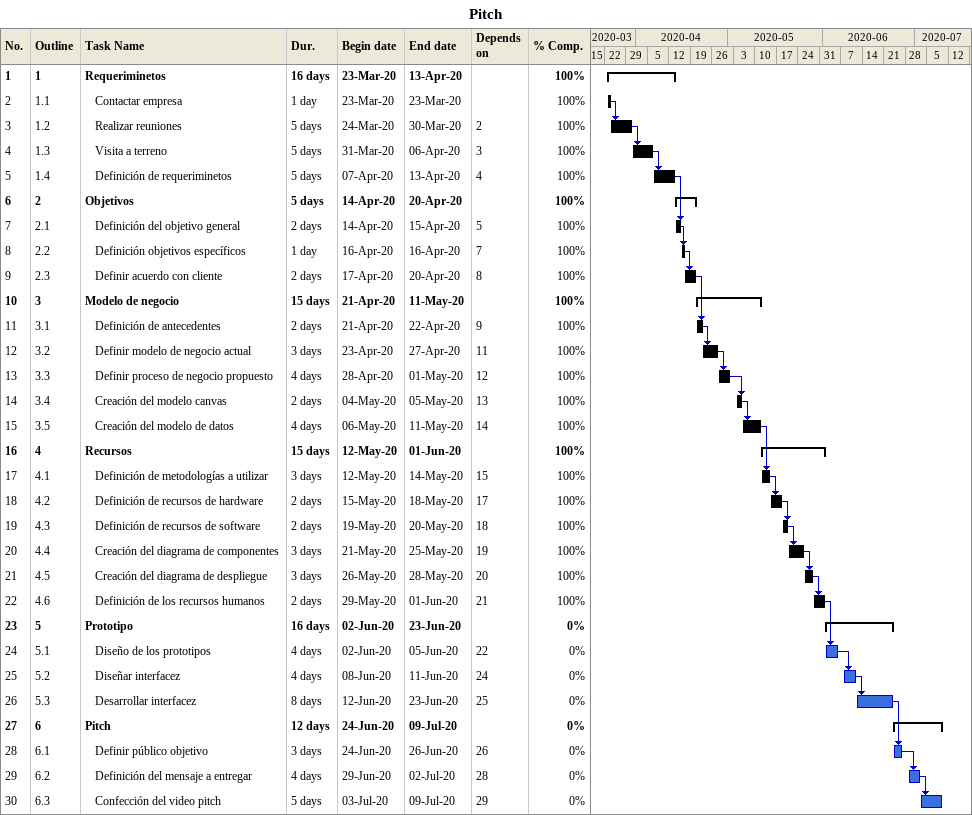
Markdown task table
Pitch

| ID | WBS | Task | Duration | Start | Finish | Predecessors | % complete |
|---|---|---|---|---|---|---|---|
| 1 | 1 | **Requeriminetos** | 16d | 2020-03-23 | 2020-04-13 |  | 100 |
| 2 | 1.1 | Contactar empresa | 1d | 2020-03-23 | 2020-03-23 |  | 100 |
| 3 | 1.2 | Realizar reuniones | 5d | 2020-03-24 | 2020-03-30 | 2 | 100 |
| 4 | 1.3 | Visita a terreno | 5d | 2020-03-31 | 2020-04-06 | 3 | 100 |
| 5 | 1.4 | Definición de requeriminetos | 5d | 2020-04-07 | 2020-04-13 | 4 | 100 |
| 6 | 2 | **Objetivos** | 5d | 2020-04-14 | 2020-04-20 |  | 100 |
| 7 | 2.1 | Definición del objetivo general | 2d | 2020-04-14 | 2020-04-15 | 5 | 100 |
| 8 | 2.2 | Definición objetivos específicos | 1d | 2020-04-16 | 2020-04-16 | 7 | 100 |
| 9 | 2.3 | Definir acuerdo con cliente | 2d | 2020-04-17 | 2020-04-20 | 8 | 100 |
| 10 | 3 | **Modelo de negocio** | 15d | 2020-04-21 | 2020-05-11 |  | 100 |
| 11 | 3.1 | Definición de antecedentes | 2d | 2020-04-21 | 2020-04-22 | 9 | 100 |
| 12 | 3.2 | Definir modelo de negocio actual | 3d | 2020-04-23 | 2020-04-27 | 11 | 100 |
| 13 | 3.3 | Definir proceso de negocio propuesto | 4d | 2020-04-28 | 2020-05-01 | 12 | 100 |
| 14 | 3.4 | Creación del modelo canvas | 2d | 2020-05-04 | 2020-05-05 | 13 | 100 |
| 15 | 3.5 | Creación del modelo de datos | 4d | 2020-05-06 | 2020-05-11 | 14 | 100 |
| 16 | 4 | **Recursos** | 15d | 2020-05-12 | 2020-06-01 |  | 100 |
| 17 | 4.1 | Definición de metodologías a utilizar | 3d | 2020-05-12 | 2020-05-14 | 15 | 100 |
| 18 | 4.2 | Definición de recursos de hardware | 2d | 2020-05-15 | 2020-05-18 | 17 | 100 |
| 19 | 4.3 | Definición de recursos de software | 2d | 2020-05-19 | 2020-05-20 | 18 | 100 |
| 20 | 4.4 | Creación del diagrama de componentes | 3d | 2020-05-21 | 2020-05-25 | 19 | 100 |
| 21 | 4.5 | Creación del diagrama de despliegue | 3d | 2020-05-26 | 2020-05-28 | 20 | 100 |
| 22 | 4.6 | Definición de los recursos humanos | 2d | 2020-05-29 | 2020-06-01 | 21 | 100 |
| 23 | 5 | **Prototipo** | 16d | 2020-06-02 | 2020-06-23 |  | 0 |
| 24 | 5.1 | Diseño de los prototipos | 4d | 2020-06-02 | 2020-06-05 | 22 | 0 |
| 25 | 5.2 | Diseñar interfacez | 4d | 2020-06-08 | 2020-06-11 | 24 | 0 |
| 26 | 5.3 | Desarrollar interfacez | 8d | 2020-06-12 | 2020-06-23 | 25 | 0 |
| 27 | 6 | **Pitch** | 12d | 2020-06-24 | 2020-07-09 |  | 0 |
| 28 | 6.1 | Definir público objetivo | 3d | 2020-06-24 | 2020-06-26 | 26 | 0 |
| 29 | 6.2 | Definición del mensaje a entregar | 4d | 2020-06-29 | 2020-07-02 | 28 | 0 |
| 30 | 6.3 | Confección del video pitch | 5d | 2020-07-03 | 2020-07-09 | 29 | 0 |
